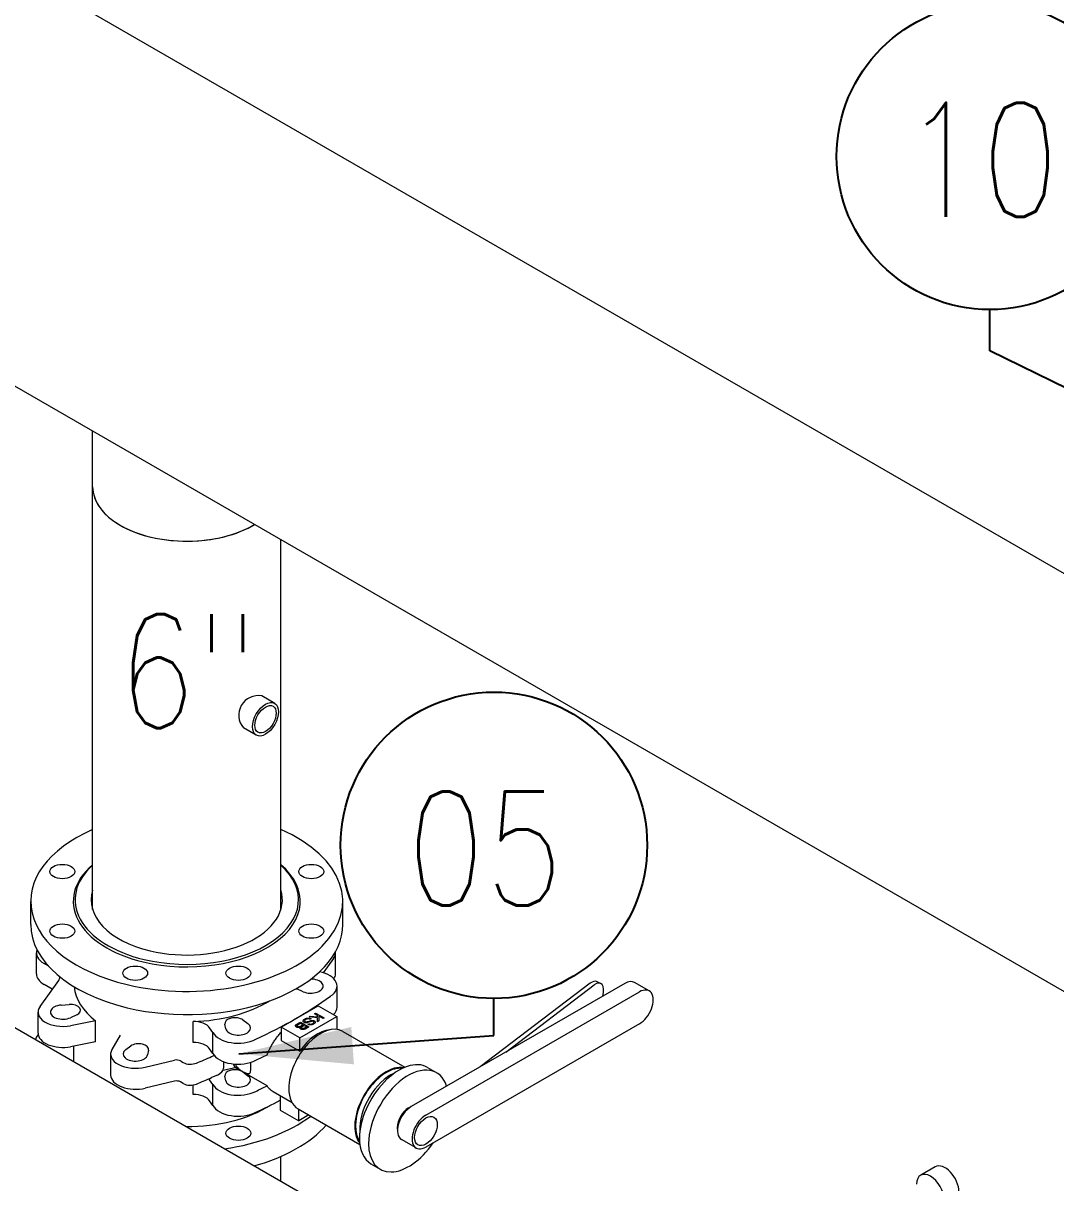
# Model space of a CAD drawing. Header units: millimetres. Extents: x -312439 to 477422, y -331570 to 212570.
# Drawn here: x 347513 to 348644, y 138247 to 139518 of the extents above; entities that cross this region are included whole.
import ezdxf

# ---------------------------------------------------------------- set-up
doc = ezdxf.new("R2010")
doc.units = ezdxf.units.MM
doc.layers.add('ARCONDTEXTO', color=4, linetype='Continuous')
doc.layers.add('TEXTO FORMATO', color=4, linetype='Continuous')
doc.styles.add('ROMAND', font='ROMAND.SHX')
doc.styles.add('ROMANS', font='romans.shx', dxfattribs={"height": 187.5})
doc.dimstyles.new('1-50 (MILIMETRO)', dxfattribs={"dimscale": 0, "dimtxt": 125, "dimasz": 125, "dimexe": 100, "dimexo": 100, "dimgap": 50, "dimtad": 0, "dimdec": 0, "dimzin": 0, "dimdsep": 46, "dimtxsty": 'ROMAND', "dimcen": -390, "dimclrd": 1, "dimclre": 1, "dimclrt": 3, "dimadec": 0, "dimazin": 0, "dimtfac": 1, "dimtdec": 0, "dimtix": 1, "dimtmove": 2, "dimatfit": 2, "dimfxl": 1, "dimtvp": 1, "dimtolj": 1, "dimtzin": 0, "dimarcsym": 0})

msp = doc.modelspace()

# ---------------------------------------------------------------- linework, layer by layer
at = {"color": 5, "linetype": 'Continuous', "lineweight": 0, "extrusion": (4.44089e-16, 0.816497, 0.57735)}
for p, q in [((348862.405, 138793.526), (346020.838, 140434.105)), ((349969.926, 137696.176), (345822.552, 140090.664)), ((347588.883, 138546.419), (347588.883, 139070.872)), ((347795.007, 138546.419), (347795.007, 138951.866)), ((348026.67, 138114.876), (346604.188, 138936.147)), ((347795.007, 138248.627), (347795.007, 138276.047))]:
    msp.add_line(p, q, dxfattribs=at)
at = {"color": 5, "linetype": 'Continuous', "lineweight": 0, "extrusion": (1.66533e-16, 0.816497, 0.57735)}
for p, q in [((347788.247, 138772.475), (347774.265, 138780.547)), ((347768.1, 138737.579), (347754.141, 138745.639))]:
    msp.add_line(p, q, dxfattribs=at)
at = {"color": 4, "linetype": 'Continuous', "lineweight": 0, "extrusion": (4.44089e-16, 0.816497, 0.57735)}
for p, q in [((347521.093, 138530.12), (347521.093, 138555.52)), ((347862.797, 138530.12), (347862.797, 138555.52)), ((347527.331, 138476.092), (347527.331, 138499.092)), ((347852.596, 138492.862), (347841.468, 138477.271)), ((347854.836, 138476.092), (347854.836, 138499.092)), ((347540.247, 138484.74), (347535.776, 138487.321)), ((347531.294, 138440.379), (347551.659, 138468.918)), ((347828.012, 138470.465), (347829.377, 138470.368)), ((348171.621, 138465.577), (347937.795, 138330.577)), ((348133.893, 138465.861), (348013.346, 138374.197)), ((348145.07, 138465.683), (348140.777, 138467.565)), ((348198.368, 138457.384), (348182.338, 138466.639)), ((347544.702, 138459.168), (347535.776, 138464.321)), ((347819.439, 138456.516), (347812.459, 138459.661)), ((347856.562, 138439.645), (347856.562, 138462.645)), ((347953.825, 138321.322), (348187.652, 138456.322)), ((348041.462, 138390.43), (348138.186, 138463.979)), ((347554.513, 138441.868), (347563.3, 138442.494)), ((347795.393, 138417.702), (347835.988, 138441.139)), ((347835.988, 138441.139), (347856.286, 138429.421)), ((347529.054, 138411.149), (347529.054, 138434.149)), ((347571.43, 138431.161), (347564.451, 138428.016)), ((347815.691, 138405.983), (347856.286, 138429.421)), ((347821.979, 138427.019), (347822.454, 138427.218)), ((347822.454, 138427.218), (347822.928, 138427.393)), ((347822.928, 138427.393), (347823.381, 138427.53)), ((347823.381, 138427.53), (347823.856, 138427.629)), ((347823.856, 138427.629), (347824.352, 138427.692)), ((347824.352, 138427.692), (347825.021, 138427.704)), ((347825.021, 138427.704), (347825.755, 138427.679)), ((347825.755, 138427.679), (347826.272, 138427.58)), ((347825.884, 138428.843), (347827.265, 138429.641)), ((347835.118, 138427.897), (347825.884, 138428.843)), ((347826.272, 138427.58), (347826.747, 138427.455)), ((347826.747, 138427.455), (347827.222, 138427.281)), ((347827.222, 138427.281), (347827.653, 138427.081)), ((347827.265, 138429.641), (347835.032, 138428.843)), ((347827.653, 138427.081), (347828.041, 138426.907)), ((347831.925, 138432.381), (347833.09, 138433.054)), ((347835.032, 138430.587), (347831.925, 138432.381)), ((347833.09, 138433.054), (347842.324, 138427.772)), ((347835.032, 138428.843), (347835.032, 138430.587)), ((347835.118, 138423.562), (347835.118, 138427.897)), ((347841.159, 138427.1), (347836.542, 138429.715)), ((347836.542, 138429.715), (347836.585, 138424.459)), ((347842.324, 138427.772), (347841.159, 138427.1)), ((347856.286, 138429.421), (347856.286, 138415.191)), ((347592.049, 138424.5), (347564.652, 138419.284)), ((347592.049, 138401.5), (347592.049, 138424.5)), ((347698.773, 138400.811), (347698.773, 138423.811)), ((347720.619, 138411.901), (347717.018, 138416.899)), ((347734.817, 138415.774), (347733.733, 138420.847)), ((347753.363, 138425.541), (347758.809, 138421.512)), ((347795.393, 138417.702), (347795.393, 138402.985)), ((347815.691, 138405.983), (347795.393, 138417.702)), ((347811.04, 138419.676), (347811.17, 138419.999)), ((347811.04, 138419.327), (347811.04, 138419.676)), ((347811.084, 138419.202), (347811.04, 138419.327)), ((347811.17, 138418.903), (347811.084, 138419.202)), ((347811.17, 138419.999), (347811.386, 138420.274)), ((347811.299, 138418.579), (347811.17, 138418.903)), ((347811.515, 138418.305), (347811.299, 138418.579)), ((347811.386, 138420.274), (347811.645, 138420.523)), ((347812.206, 138417.807), (347811.515, 138418.305)), ((347811.645, 138420.523), (347811.817, 138420.672)), ((347811.817, 138420.672), (347816.391, 138423.313)), ((347812.982, 138417.458), (347812.206, 138417.807)), ((347812.594, 138419.377), (347812.637, 138419.701)), ((347812.68, 138419.078), (347812.594, 138419.377)), ((347812.637, 138419.701), (347812.853, 138419.975)), ((347812.939, 138418.779), (347812.68, 138419.078)), ((347812.853, 138419.975), (347813.155, 138420.249)), ((347813.284, 138418.53), (347812.939, 138418.779)), ((347813.457, 138417.334), (347812.982, 138417.458)), ((347813.155, 138420.249), (347816.218, 138422.017)), ((347813.716, 138418.281), (347813.284, 138418.53)), ((347813.932, 138417.259), (347813.457, 138417.334)), ((347814.19, 138418.156), (347813.716, 138418.281)), ((347814.406, 138417.234), (347813.932, 138417.259)), ((347814.579, 138418.081), (347814.19, 138418.156)), ((347815.442, 138417.334), (347814.406, 138417.234)), ((347815.01, 138418.081), (347814.579, 138418.081)), ((347815.442, 138418.131), (347815.01, 138418.081)), ((347815.873, 138418.281), (347815.442, 138418.131)), ((347816.003, 138417.458), (347815.442, 138417.334)), ((347815.787, 138416.985), (347815.916, 138417.309)), ((347815.83, 138416.711), (347815.787, 138416.985)), ((347815.916, 138416.412), (347815.83, 138416.711)), ((347816.348, 138418.455), (347815.873, 138418.281)), ((347815.916, 138417.309), (347816.003, 138417.458)), ((347816.132, 138416.138), (347815.916, 138416.412)), ((347816.391, 138415.889), (347816.132, 138416.138)), ((347816.218, 138422.017), (347819.412, 138420.224)), ((347819.412, 138420.224), (347816.348, 138418.455)), ((347816.391, 138423.313), (347825.625, 138418.031)), ((347816.952, 138415.565), (347816.391, 138415.889)), ((347817.383, 138415.366), (347816.952, 138415.565)), ((347817.211, 138417.309), (347817.254, 138417.533)), ((347817.211, 138417.01), (347817.211, 138417.309)), ((347817.383, 138416.711), (347817.211, 138417.01)), ((347817.254, 138417.533), (347817.47, 138417.807)), ((347817.729, 138416.462), (347817.383, 138416.711)), ((347817.858, 138415.241), (347817.383, 138415.366)), ((347817.47, 138417.807), (347817.815, 138418.056)), ((347818.16, 138416.263), (347817.729, 138416.462)), ((347817.815, 138418.056), (347820.447, 138419.626)), ((347818.376, 138415.142), (347817.858, 138415.241)), ((347818.635, 138416.138), (347818.16, 138416.263)), ((347818.894, 138415.092), (347818.376, 138415.142)), ((347819.584, 138416.138), (347818.635, 138416.138)), ((347819.455, 138415.117), (347818.894, 138415.092)), ((347819.39, 138424.503), (347819.498, 138424.964)), ((347819.412, 138424.017), (347819.39, 138424.503)), ((347819.584, 138423.718), (347819.412, 138424.017)), ((347819.541, 138415.117), (347819.455, 138415.117)), ((347819.498, 138424.964), (347819.735, 138425.375)), ((347820.102, 138415.191), (347819.541, 138415.117)), ((347819.908, 138423.332), (347819.584, 138423.718)), ((347820.102, 138416.238), (347819.584, 138416.138)), ((347819.735, 138425.375), (347819.951, 138425.649)), ((347820.231, 138423.07), (347819.908, 138423.332)), ((347819.951, 138425.649), (347820.231, 138425.911)), ((347820.533, 138416.387), (347820.102, 138416.238)), ((347820.62, 138415.291), (347820.102, 138415.191)), ((347820.231, 138425.911), (347820.749, 138426.334)), ((347820.663, 138422.821), (347820.231, 138423.07)), ((347820.447, 138419.626), (347823.338, 138417.957)), ((347821.008, 138416.562), (347820.533, 138416.387)), ((347821.051, 138415.44), (347820.62, 138415.291)), ((347821.396, 138422.572), (347820.663, 138422.821)), ((347820.749, 138426.334), (347821.526, 138426.782)), ((347821.008, 138424.839), (347820.965, 138424.715)), ((347820.965, 138424.715), (347820.965, 138424.416)), ((347820.965, 138424.416), (347821.094, 138424.142)), ((347821.138, 138425.113), (347821.008, 138424.839)), ((347821.224, 138416.686), (347821.008, 138416.562)), ((347821.483, 138415.64), (347821.051, 138415.44)), ((347821.094, 138424.142), (347821.353, 138423.843)), ((347821.353, 138425.387), (347821.138, 138425.113)), ((347823.338, 138417.957), (347821.224, 138416.686)), ((347821.655, 138425.661), (347821.353, 138425.387)), ((347821.353, 138423.843), (347821.806, 138423.606)), ((347821.871, 138422.448), (347821.396, 138422.572)), ((347825.625, 138418.031), (347821.483, 138415.64)), ((347821.526, 138426.782), (347821.979, 138427.019)), ((347822.044, 138425.935), (347821.655, 138425.661)), ((347821.806, 138423.606), (347822.216, 138423.469)), ((347822.626, 138422.385), (347821.871, 138422.448)), ((347822.259, 138426.06), (347822.044, 138425.935)), ((347822.216, 138423.469), (347822.648, 138423.419)), ((347822.777, 138426.309), (347822.259, 138426.06)), ((347823.424, 138422.398), (347822.626, 138422.385)), ((347822.648, 138423.419), (347823.122, 138423.444)), ((347823.468, 138426.558), (347822.777, 138426.309)), ((347823.122, 138423.444), (347823.662, 138423.531)), ((347824.18, 138422.56), (347823.424, 138422.398)), ((347824.115, 138426.733), (347823.468, 138426.558)), ((347823.662, 138423.531), (347824.287, 138423.693)), ((347824.762, 138426.782), (347824.115, 138426.733)), ((347824.417, 138422.622), (347824.18, 138422.56)), ((347824.287, 138423.693), (347825.862, 138424.229)), ((347828.128, 138423.868), (347824.417, 138422.622)), ((347825.452, 138426.758), (347824.762, 138426.782)), ((347824.762, 138420.828), (347825.884, 138421.476)), ((347824.978, 138420.704), (347824.762, 138420.828)), ((347825.366, 138420.529), (347824.978, 138420.704)), ((347825.798, 138420.38), (347825.366, 138420.529)), ((347825.97, 138426.658), (347825.452, 138426.758)), ((347826.574, 138420.181), (347825.798, 138420.38)), ((347825.862, 138424.229), (347827.998, 138424.939)), ((347825.884, 138421.476), (347826.359, 138421.252)), ((347826.445, 138426.483), (347825.97, 138426.658)), ((347826.359, 138421.252), (347826.833, 138421.127)), ((347826.963, 138426.284), (347826.445, 138426.483)), ((347827.243, 138420.118), (347826.574, 138420.181)), ((347826.833, 138421.127), (347827.567, 138421.053)), ((347828.041, 138426.907), (347826.963, 138426.284)), ((347827.696, 138420.131), (347827.243, 138420.118)), ((347827.567, 138421.053), (347827.912, 138421.053)), ((347828.344, 138420.206), (347827.696, 138420.131)), ((347827.912, 138421.053), (347828.473, 138421.127)), ((347827.998, 138424.939), (347828.257, 138424.989)), ((347828.408, 138423.955), (347828.128, 138423.868)), ((347828.257, 138424.989), (347828.753, 138425.076)), ((347828.581, 138420.243), (347828.344, 138420.206)), ((347828.969, 138424.079), (347828.408, 138423.955)), ((347828.473, 138421.127), (347828.948, 138421.252)), ((347829.034, 138420.355), (347828.581, 138420.243)), ((347828.753, 138425.076), (347829.25, 138425.113)), ((347828.948, 138421.252), (347829.422, 138421.426)), ((347829.25, 138424.117), (347828.969, 138424.079)), ((347829.25, 138420.43), (347829.034, 138420.355)), ((347829.25, 138425.113), (347829.509, 138425.113)), ((347829.897, 138424.067), (347829.25, 138424.117)), ((347829.724, 138420.554), (347829.25, 138420.43)), ((347829.422, 138421.426), (347830.069, 138421.75)), ((347829.509, 138425.113), (347830.199, 138425.039)), ((347830.156, 138420.754), (347829.724, 138420.554)), ((347830.501, 138423.843), (347829.897, 138424.067)), ((347830.069, 138421.75), (347830.415, 138421.999)), ((347830.63, 138420.978), (347830.156, 138420.754)), ((347830.199, 138425.039), (347830.63, 138424.939)), ((347830.415, 138421.999), (347830.825, 138422.41)), ((347830.997, 138423.332), (347830.501, 138423.843)), ((347830.63, 138424.939), (347831.278, 138424.69)), ((347831.623, 138421.551), (347830.63, 138420.978)), ((347830.825, 138422.41), (347830.976, 138422.697)), ((347830.976, 138422.697), (347831.04, 138423.008)), ((347831.04, 138423.008), (347830.997, 138423.332)), ((347831.278, 138424.69), (347831.666, 138424.466)), ((347831.774, 138421.688), (347831.623, 138421.551)), ((347831.666, 138424.466), (347832.033, 138424.204)), ((347832.054, 138421.974), (347831.774, 138421.688)), ((347832.033, 138424.204), (347832.292, 138423.93)), ((347832.184, 138422.124), (347832.054, 138421.974)), ((347832.4, 138422.398), (347832.184, 138422.124)), ((347832.292, 138423.93), (347832.464, 138423.656)), ((347832.529, 138422.672), (347832.4, 138422.398)), ((347832.464, 138423.656), (347832.572, 138423.369)), ((347832.615, 138422.971), (347832.529, 138422.672)), ((347832.572, 138423.369), (347832.615, 138422.971)), ((347836.585, 138424.459), (347835.118, 138423.562)), ((348187.652, 138421.322), (347953.825, 138286.322)), ((347618.99, 138408.946), (347609.957, 138393.128)), ((347720.619, 138388.901), (347720.619, 138411.901)), ((347795.393, 138402.985), (347815.691, 138391.267)), ((347815.691, 138391.267), (347815.691, 138405.983)), ((347862.798, 138413.047), (347930.905, 138373.725)), ((347592.049, 138401.5), (347564.652, 138396.284)), ((347568.246, 138380.12), (347568.246, 138396.968)), ((347625.081, 138393.012), (347630.527, 138397.041)), ((347650.157, 138392.347), (347649.073, 138387.274)), ((347720.619, 138388.901), (347717.018, 138393.899)), ((347608.593, 138388.227), (347608.593, 138365.227)), ((347646.494, 138373.869), (347678.418, 138381.463)), ((347685.081, 138380.694), (347688.138, 138378.929)), ((347719.169, 138385.422), (347722.072, 138386.7)), ((347732.071, 138379.928), (347732.071, 138372.864)), ((347725.513, 138365.215), (347719.169, 138362.422)), ((347734.817, 138358.774), (347733.733, 138363.847)), ((347779.98, 138353.308), (347744.881, 138373.572)), ((347753.363, 138368.541), (347758.809, 138364.512)), ((347955.748, 138373.522), (347965.761, 138367.639)), ((347678.418, 138358.463), (347646.494, 138350.869)), ((347688.138, 138355.929), (347685.081, 138357.694)), ((347698.773, 138343.811), (347698.773, 138354.28)), ((347720.619, 138354.901), (347717.018, 138359.899)), ((347720.619, 138331.901), (347720.619, 138354.901)), ((347807.385, 138334.731), (347786.584, 138346.74)), ((347794.298, 138342.287), (347794.298, 138326.844)), ((347720.619, 138331.901), (347717.018, 138336.899)), ((347794.298, 138326.844), (347814.596, 138315.125)), ((347813.808, 138328.194), (347881.49, 138289.118)), ((347814.596, 138315.125), (347814.596, 138327.739)), ((347825.52, 138321.432), (347814.596, 138315.125)), ((347943.109, 138285.261), (347927.078, 138294.516)), ((347893.708, 138267.924), (347903.722, 138262.041)), ((348511.727, 138264.669), (348495.696, 138255.414))]:
    msp.add_line(p, q, dxfattribs=at)
at = {"color": 5, "linetype": 'Continuous', "lineweight": 0}
msp.add_arc((347770.132, 138759.67), 21.283, 78.801521, 221.198479, dxfattribs=at)
for centre, major_axis, start_param, end_param in [((347691.945, 139009.695), (-103.062, 0), 0, 0.78539816), ((347691.945, 139009.695), (103.062, 0), 3.14159265, 5.49778714), ((347691.945, 139009.695), (-103.062, 0), 0.78539816, 2.37609433), ((347691.945, 139009.695), (103.062, 0), 5.49778714, 5.51768699), ((347691.945, 138557.12), (104.716, 0), 2.96365333, 4.3196899), ((347691.945, 138557.12), (104.716, 0), 4.3196899, 6.46112463), ((347827.727, 138499.092), (27.109, 0), 5.87376873, 6.35596808)]:
    msp.add_ellipse(centre, major_axis=major_axis, ratio=0.57735027, start_param=start_param, end_param=end_param, dxfattribs=at)
for major_axis in [(-10.074, -17.448), (-8.236, -14.266)]:
    msp.add_ellipse((347778.173, 138755.027), major_axis=major_axis, ratio=0.57735027, dxfattribs=at)
at = {"color": 4, "linetype": 'Continuous', "lineweight": 0}
for centre, major_axis, ratio, start_param, end_param in [((347691.945, 138555.52), (-170.852, 0), 0.57735027, 5.35992847, 7.46128255), ((347691.945, 138555.52), (-170.852, 0), 0.57735027, 1.17809725, 4.06484949), ((347691.945, 138555.52), (-124.312, 0), 0.57735027, 5.68982069, 7.46128255), ((347691.945, 138557.12), (122.352, 0), 0.57735027, 2.57241108, 4.3196899), ((347691.945, 138555.52), (-124.312, 0), 0.57735027, 1.17809725, 3.73495727), ((347691.945, 138557.12), (122.352, 0), 0.57735027, 4.3196899, 6.85236688), ((347691.945, 138530.12), (170.852, 0), 0.57735027, 3.14159265, 4.3196899), ((347691.945, 138530.12), (170.852, 0), 0.57735027, 4.3196899, 6.28318531), ((347556.163, 138499.092), (-28.832, 0), 0.57735027, 6.07800001, 7.06858347), ((347827.756, 138462.645), (28.806, 0), 0.57735027, 5.55071488, 7.51444614), ((347556.163, 138476.092), (-28.832, 0), 0.57735027, 0, 0.78539816), ((347534.673, 138472.958), (18.371, 0), 0.57735027, 5.89239761, 6.25776112), ((347827.727, 138462.649), (13.472, 0), 0.57735027, 4.04975631, 7.73121456), ((347827.727, 138476.092), (27.109, 0), 0.57735027, 5.92209885, 6.28318531), ((348133.893, 138451.861), (6.884, 15.704), 0.49374699, 0, 0.7260513), ((348138.186, 138449.979), (-6.884, -15.704), 0.49374699, 1.89671174, 3.86764395), ((348171.621, 138448.077), (10.717, 18.562), 0.57735027, 0, 0.78539816), ((347691.945, 138466.62), (-123.699, 0), 0.57735027, 0.06591002, 0.63077855), ((347819.241, 138464.678), (-11.023, 0), 0.57735027, 0.84771051, 0.90816366), ((348187.652, 138438.822), (-10.717, -18.562), 0.57735027, 0.78539816, 3.92699082), ((347556.163, 138434.149), (-27.109, 0), 0.57735027, 5.87376873, 8.17248894), ((347556.163, 138434.149), (-13.472, 0), 0.57735027, 4.83515448, 8.51661272), ((347564.649, 138436.178), (11.023, 0), 0.57735027, 5.37502007, 7.97674713), ((347691.945, 138495.12), (123.699, 0), 0.57735027, 4.76761506, 5.53401992), ((347442.53, 138639.12), (520.517, 0), 0.57735027, 5.38654819, 5.60902609), ((347744.673, 138421.626), (11.023, 0), 0.57735027, 0.66263109, 3.26435815), ((347827.756, 138439.645), (28.806, 0), 0.57735027, 5.7666453, 6.28318531), ((347699.787, 138413.221), (-18.371, 0), 0.57735027, 3.49571793, 4.76761506), ((347748.188, 138416.727), (-13.472, 0), 0.57735027, 0.1227655, 3.80422374), ((347838.303, 138370.62), (-24.495, -42.426), 0.57735027, 3.14159265, 5.49778714), ((347835.441, 138372.273), (23.27, 40.305), 0.57735027, 0.38720776, 1.42907029), ((347691.945, 138380.12), (170.852, 0), 0.57735027, 2.83373505, 2.89844063), ((347556.163, 138411.149), (-27.109, 0), 0.57735027, 0, 1.88930363), ((347748.194, 138416.71), (-28.806, 0), 0.57735027, 0.29334342, 2.30326676), ((347635.702, 138388.227), (27.109, 0), 0.57735027, 2.82308535, 5.12180556), ((347635.702, 138388.227), (-13.472, 0), 0.57735027, 5.62055264, 9.30201088), ((347639.217, 138393.126), (11.023, 0), 0.57735027, 6.16041823, 8.76214529), ((347699.787, 138390.221), (-18.371, 0), 0.57735027, 3.49571793, 4.76761506), ((347691.945, 138380.12), (-123.699, 0), 0.57735027, 0, 0.0080523), ((347680.75, 138378.194), (6.124, 0), 0.57735027, 0.78539816, 1.96158402), ((347695.932, 138383.429), (11.023, 0), 0.57735027, 3.92699082, 5.35442967), ((347403.668, 138622.165), (517.381, 0), 0.57735027, 5.3282352, 5.36820235), ((347748.194, 138393.71), (-28.806, 0), 0.57735027, 0.29334342, 2.30326676), ((347442.53, 138616.12), (520.517, 0), 0.57735027, 5.38654819, 5.41773628), ((347924.728, 138320.723), (-31.02, -52.799), 0.58236072, 3.14159265, 5.50218352), ((347934.741, 138314.84), (-31.02, -52.799), 0.58236072, 2.65256236, 5.50218352), ((347635.702, 138365.227), (-27.109, 0), 0.57735027, 0, 1.98021291), ((347715.408, 138372.864), (16.663, 0), 0.57735027, 5.36396925, 6.28318531), ((347691.945, 138438.12), (123.699, 0), 0.57735027, 5.03823356, 5.15460219), ((347744.673, 138364.626), (11.023, 0), 0.57735027, 0.66263109, 3.26435815), ((347748.188, 138359.727), (-13.472, 0), 0.57735027, 0.1227655, 3.80422374), ((347543.434, 138540.863), (233.085, -175.431), 0.1043952, 5.90574205, 5.96190086), ((347910.553, 138328.907), (-24.495, -42.426), 0.57735027, 3.33709046, 6.06401097), ((347910.553, 138328.907), (23.921, 41.432), 0.57735027, 0.78539816, 2.87356516), ((347915.289, 138326.173), (-23.921, -41.432), 0.57735027, 3.80599304, 5.57222219), ((347910.553, 138328.907), (23.921, 41.432), 0.57735027, 0.24308274, 0.78539816), ((347680.75, 138355.194), (-6.124, 0), 0.57735027, 3.92699082, 5.10317667), ((347695.932, 138360.429), (-11.023, 0), 0.57735027, 0.78539816, 2.21283701), ((347403.668, 138599.165), (-517.381, 0), 0.57735027, 2.18664254, 2.22660969), ((347699.787, 138356.221), (-18.371, 0), 0.57735027, 3.49571793, 3.61716538), ((347748.194, 138359.71), (-28.806, 0), 0.57735027, 0.29334342, 2.30326676), ((347442.53, 138582.12), (520.517, 0), 0.57735027, 5.38654819, 5.41773628), ((347699.787, 138333.221), (-18.371, 0), 0.57735027, 3.49571793, 4.76761506), ((347838.303, 138370.62), (-24.495, -42.426), 0.57735027, 5.49778714, 6.28318531), ((347691.945, 138380.12), (-123.699, 0), 0.57735027, 1.56274403, 2.40038288), ((347748.194, 138336.71), (-28.806, 0), 0.57735027, 0.29334342, 2.30326676), ((347442.53, 138559.12), (520.517, 0), 0.57735027, 5.38654819, 5.45444746), ((347937.795, 138313.077), (-10.717, -18.562), 0.57735027, 3.92699082, 6.28318531), ((347934.741, 138314.84), (-8.773, -15.195), 0.57735027, 3.92699082, 5.49778714), ((347691.945, 138380.12), (170.852, 0), 0.57735027, 4.95554101, 5.63029976), ((347953.825, 138303.822), (10.717, 18.562), 0.57735027, 0.78539816, 3.92699082), ((347691.945, 138354.72), (-170.852, 0), 0.57735027, 2.01566909, 2.67581256), ((347934.741, 138314.84), (-8.773, -15.195), 0.57735027, 5.49778714, 5.72091355), ((347924.728, 138320.723), (-31.02, -52.799), 0.58236072, 5.50218352, 6.28318531), ((347934.741, 138314.84), (-31.02, -52.799), 0.58236072, 5.50218352, 7.74056361), ((348522.444, 138246.107), (-10.717, 18.562), 0.57735027, 3.92699082, 6.28318531), ((348506.413, 138236.852), (-10.717, 18.562), 0.57735027, 3.92699082, 7.06858347)]:
    msp.add_ellipse(centre, major_axis=major_axis, ratio=ratio, start_param=start_param, end_param=end_param, dxfattribs=at)
for centre, major_axis in [((347555.597, 138588.127), (-13.595, 0)), ((347828.293, 138588.127), (-13.595, 0)), ((347555.597, 138522.913), (-13.595, 0)), ((347828.293, 138522.913), (-13.595, 0)), ((347635.468, 138476.8), (-13.595, 0)), ((347748.422, 138476.8), (-13.595, 0)), ((347953.825, 138303.822), (-8.773, -15.195)), ((347748.422, 138301.4), (13.595, 0))]:
    msp.add_ellipse(centre, major_axis=major_axis, ratio=0.57735027, dxfattribs=at)
for points, knots in [([(347779.98, 138387.308), (347780.133, 138387.711), (347780.29, 138388.114), (347781.01, 138389.904), (347781.618, 138391.283), (347782.916, 138394.003), (347783.606, 138395.344), (347785.052, 138397.963), (347785.808, 138399.243), (347787.36, 138401.718), (347788.185, 138402.958), (347789.917, 138405.412), (347790.826, 138406.627), (347792.712, 138409.007), (347793.69, 138410.173), (347794.926, 138411.564), (347795.159, 138411.822), (347795.393, 138412.079)], [16.86611806, 16.86611806, 16.86611806, 16.86611806, 17.90289885, 17.90289885, 21.48347862, 21.48347862, 25.06405839, 25.06405839, 28.64463816, 28.64463816, 32.22521015, 32.22521015, 35.80578215, 35.80578215, 39.38635414, 39.38635414, 40.21192165, 40.21192165, 40.21192165, 40.21192165]), ([(347742.669, 138377.388), (347742.954, 138376.783), (347743.26, 138376.192), (347743.988, 138374.912), (347744.42, 138374.23), (347744.881, 138373.572)], [12.42205879, 12.42205879, 12.42205879, 12.42205879, 14.47539289, 14.47539289, 16.98652366, 16.98652366, 16.98652366, 16.98652366]), ([(347753.363, 138368.812), (347753.326, 138368.827), (347753.289, 138368.843), (347753.005, 138368.966), (347752.74, 138369.102), (347752.193, 138369.418), (347751.899, 138369.605), (347751.288, 138370.028), (347750.971, 138370.264), (347750.341, 138370.768), (347750.026, 138371.036), (347749.42, 138371.582), (347749.129, 138371.86), (347748.567, 138372.425), (347748.291, 138372.719), (347747.765, 138373.31), (347747.515, 138373.607), (347746.798, 138374.504), (347746.365, 138375.111), (347745.668, 138376.204), (347745.388, 138376.685), (347745.13, 138377.173)], [19.08025865, 19.08025865, 19.08025865, 19.08025865, 19.22379089, 19.22379089, 20.17147234, 20.17147234, 21.11915379, 21.11915379, 22.06683524, 22.06683524, 23.01451669, 23.01451669, 23.96219814, 23.96219814, 24.9859948, 24.9859948, 26.00979146, 26.00979146, 28.05738477, 28.05738477, 29.62213434, 29.62213434, 29.62213434, 29.62213434]), ([(347761.656, 138379.006), (347761.657, 138378.266), (347761.658, 138377.552), (347761.658, 138376.872), (347761.658, 138375.658), (347761.657, 138374.457), (347761.638, 138372.202), (347761.619, 138371.148), (347761.533, 138369.758), (347761.495, 138369.327), (347761.385, 138368.54), (347761.315, 138368.185), (347761.124, 138367.563), (347761.005, 138367.296), (347760.691, 138366.868), (347760.497, 138366.707), (347760.11, 138366.569), (347759.958, 138366.54), (347759.611, 138366.534), (347759.415, 138366.556), (347759.076, 138366.637), (347758.945, 138366.676), (347758.809, 138366.724)], [-2.04042132, -2.04042132, -2.04042132, -2.04042132, 0, 0, 0, 3.63980267, 3.63980267, 7.27960534, 7.27960534, 9.09950667, 9.09950667, 10.919408, 10.919408, 12.73930934, 12.73930934, 14.55921067, 14.55921067, 15.49032088, 15.49032088, 16.42143109, 16.42143109, 16.95687667, 16.95687667, 16.95687667, 16.95687667]), ([(347786.584, 138346.74), (347785.808, 138347.189), (347785.052, 138347.704), (347783.606, 138348.87), (347782.916, 138349.521), (347781.618, 138350.949), (347781.01, 138351.728), (347780.29, 138352.808), (347780.133, 138353.056), (347779.98, 138353.308)], [200.51221831, 200.51221831, 200.51221831, 200.51221831, 204.09279808, 204.09279808, 207.67337785, 207.67337785, 211.25395762, 211.25395762, 212.29073841, 212.29073841, 212.29073841, 212.29073841])]:
    msp.add_open_spline(points, degree=3, knots=knots, dxfattribs=at)
at = {"layer": 'TEXTO FORMATO', "color": 1}
for centre in [(348571.433, 139371.763), (348028.319, 138616.948)]:
    msp.add_circle(centre, 167.835, dxfattribs=at)

# ---------------------------------------------------------------- texts
at = {"layer": 'ARCONDTEXTO', "color": 3, "linetype": 'Continuous', "lineweight": -3, "style": 'ROMANS', "width": 0.8}
for s, p in [('10', (348476.114, 139305.698)), ('05', (347933, 138550.882))]:
    msp.add_text(s, height=125, dxfattribs=at).set_placement(p)
at = {"layer": 'ARCONDTEXTO', "linetype": 'Continuous', "lineweight": -3, "style": 'ROMANS', "width": 0.8}
msp.add_text('6"', height=125, dxfattribs=at).set_placement((347616.215, 138745.278))

# ---------------------------------------------------------------- leaders
at = {"layer": 'TEXTO FORMATO'}
for points in [[(348875.449, 139010.086), (348571.433, 139158.595), (348571.433, 139203.928)], [(347748.895, 138388.459), (348028.319, 138408.511), (348028.319, 138449.113)]]:
    msp.add_leader(points, dimstyle='1-50 (MILIMETRO)', override={"dimscale": 1}, dxfattribs=at)

doc.saveas('drawing.dxf')
